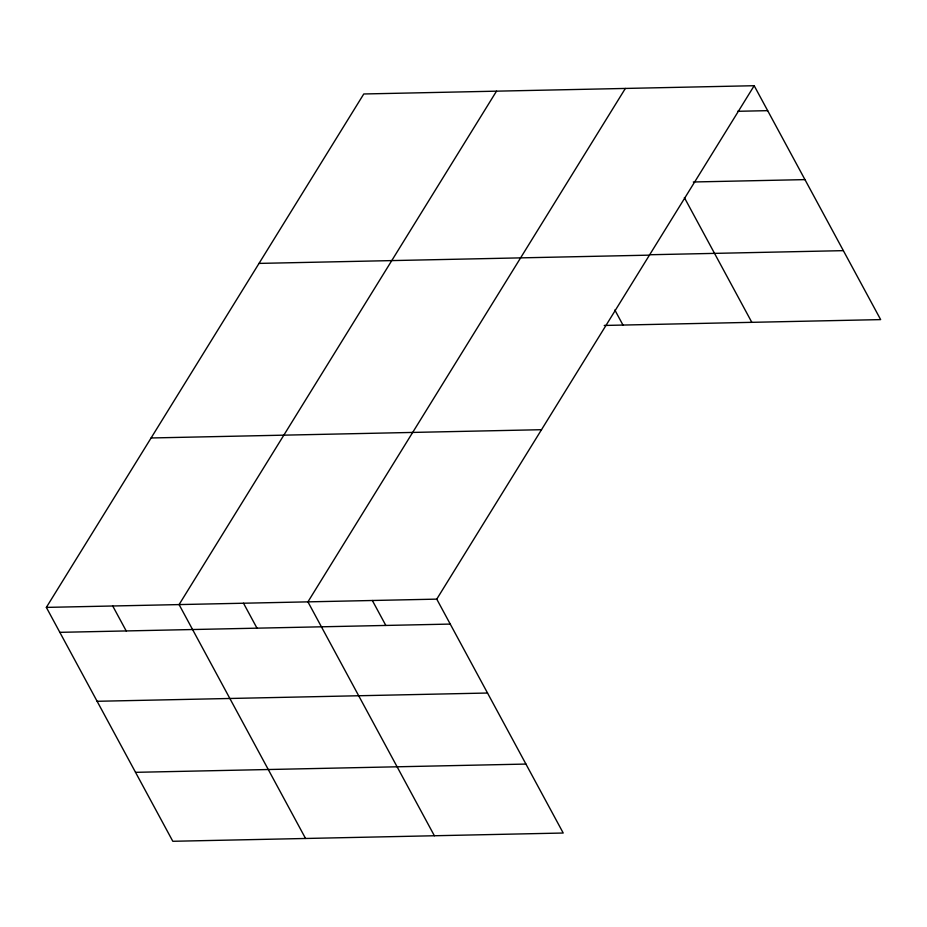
<?xml version="1.0" encoding="UTF-8"?>
<svg xmlns="http://www.w3.org/2000/svg" width="927" height="927" viewBox="0 0 927 927"><rect width="100%" height="100%" fill="white"/><g stroke="black" fill="none" stroke-linecap="round" stroke-linejoin="round"><path stroke-width="1.39" d="M754.184 85.713L436.756 599.132L563.222 833.025L172.816 841.287L46.35 607.394L363.778 93.975L754.184 85.713L880.65 319.606L604.23 325.458M496.513 91.17L179.085 604.589L305.551 838.471M625.354 88.447L307.926 601.855L434.381 835.748M737.614 111.298L767.672 110.661M693.303 181.982L804.96 179.618M650.117 254.74L843.373 250.649M259.027 263.407L649.433 255.145M151.101 437.973L541.507 429.699M46.35 607.394L436.756 599.132M59.838 632.341L450.244 624.08M97.115 701.287L487.532 693.025M135.527 772.33L525.933 764.068M684.358 197.567L751.82 322.329M614.844 310.012L622.979 325.064M372.341 600.499L385.829 625.447M243.511 603.222L256.999 628.17M112.723 605.991L126.211 630.939"/></g></svg>
